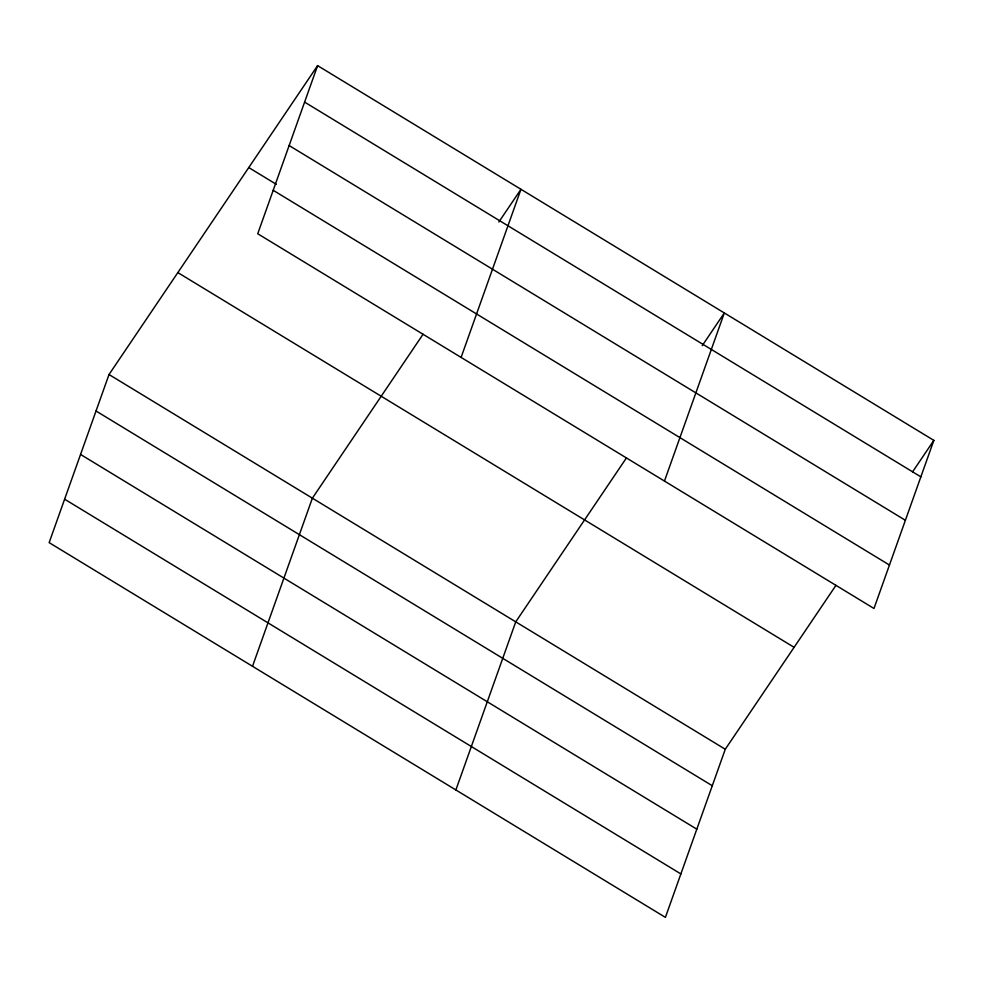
<?xml version="1.0" encoding="UTF-8"?>
<svg xmlns="http://www.w3.org/2000/svg" width="983" height="983" viewBox="0 0 983 983"><rect width="100%" height="100%" fill="white"/><g stroke="black" fill="none" stroke-linecap="round" stroke-linejoin="round"><path stroke-width="1.47" d="M317.595 65.628L257.73 233.745L873.985 608.477L933.85 440.372L317.595 65.628L109.015 374.523L49.15 542.628L665.405 917.372L725.27 749.255L835.968 585.327M252.52 666.29L312.373 498.184L423.071 334.245M461.101 357.407L520.953 189.289L498.86 222.011M455.879 789.963L515.743 621.846L626.441 457.918M664.459 481.068L724.324 312.963L702.231 345.672M912.605 471.828L933.85 440.372M304.607 102.109L920.862 476.853M289.137 145.545L905.392 520.29M248.76 167.565L276.309 184.325M273.2 190.297L889.455 565.041M177.837 272.586L794.104 647.33M109.015 374.523L725.27 749.255M96.027 411.005L712.282 785.736M80.557 454.441L696.812 829.173M64.62 499.192L680.875 873.936"/></g></svg>
